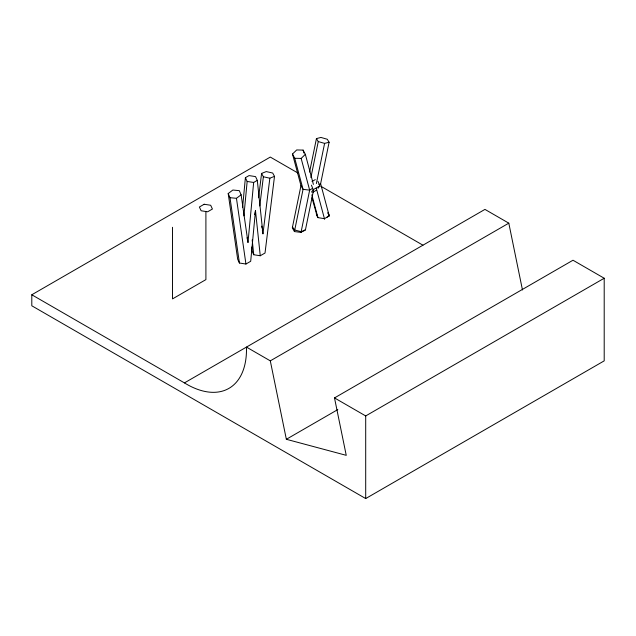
<?xml version="1.0" encoding="UTF-8"?>
<svg xmlns="http://www.w3.org/2000/svg" width="636" height="636" viewBox="0 0 636 636"><rect width="100%" height="100%" fill="white"/><g stroke="black" fill="none" stroke-linecap="round" stroke-linejoin="round"><path stroke-width="0.95" d="M242.61 207.193L245.393 177.69L249.042 175.592L255.545 176.601L257.302 180.362L262.97 233.794L269.847 178.207L274.506 176.347L272.701 173.032L266.245 171.577L261.587 173.437L258.566 197.82M243.898 215.906L247.158 181.451L245.393 177.69M247.062 237.729L247.992 242.435L253.661 182.46L257.302 180.362M251.586 247.07L251.999 250.989L253.756 254.742L260.259 255.759L255.481 210.667L250.695 261.285L245.941 264.027L239.422 263.018L237.681 259.257L228.197 193.543L232.856 190.029L239.311 190.657L241.116 194.799L247.992 242.435M259.774 205.945L263.384 176.76L261.587 173.437M274.506 176.347L265.021 253.017L260.259 255.759M254.726 214.547L255.481 210.667M313.405 184.424L305.344 154.341L303.11 150.104L296.686 149.945L292.496 154.031L300.963 185.633L292.322 227.863L294.412 231.568L301.011 232.379L305.519 229.477M294.412 231.568L303.054 189.337L294.73 158.277L292.496 154.031M309.589 172.038L316.434 138.6L320.942 137.44L327.278 139.26L329.106 142.241L320.624 183.709L329.265 215.962L324.432 218.681L317.936 217.623L316.275 213.847M310.893 177.579L318.262 141.574L316.434 138.6M301.011 232.379L309.653 190.14L301.154 158.428L305.344 154.341M305.344 230.327L313.572 190.124M316.378 183.558L324.599 143.394L329.106 142.241M311.505 192.088L313.19 189.687L319.757 185.903L318 181.363M318.064 188.304L319.757 185.903M326.904 217.289L329.106 215.373L328.009 212.742M228.197 193.543L229.994 197.693L236.457 198.313L241.116 194.799M311.91 188.693L309.653 190.14L303.054 189.337L300.963 185.633M31.8 294.77L184.44 382.896A84.747 48.924 60 0 0 246.45 347.089L270.3 360.858L286.351 439.293L346.246 455.336L334.496 397.921L572.996 260.227L604.2 278.242L604.2 360.858L365.7 498.56L31.8 305.781L31.8 294.77L270.3 157.068L297.743 172.913M312.014 181.491L315.297 179.598M312.84 192.271L316.124 190.379M184.44 382.896L484.95 209.395L508.8 223.164L522.474 289.976M270.3 360.858L508.8 223.164M286.351 439.293L337.827 409.568M334.496 397.921L365.7 415.936L604.2 278.242M319.01 184.615L320.624 183.709M304.58 230.574L301.154 231.671L294.73 230.009L292.496 227.012M294.73 158.277L301.154 158.428M247.158 181.451L253.661 182.46M263.384 176.76L269.847 178.207M318.262 141.574L324.599 143.394M320.894 186.276L422.94 245.194M327.93 212.941L329.265 215.962M317.165 216.184L311.958 197.716M311.433 185.156L313.19 189.687M316.299 188.32L324.599 219.285M303.11 150.104L303.881 152.966M311.839 194.855L317.936 217.623M261.706 226.13L262.016 228.046M262.334 229.962L262.97 233.794M236.457 198.313L245.941 264.027M229.994 197.693L239.422 263.018M252.19 239.931L253.756 254.742M365.7 415.936L365.7 498.56M205.905 211.939L205.905 279.617L172.515 298.896L172.515 227.29M204.156 204.251L199.386 207.01L201.135 210.77L207.654 211.78L212.424 209.021L210.675 205.261L204.156 204.251"/></g></svg>
